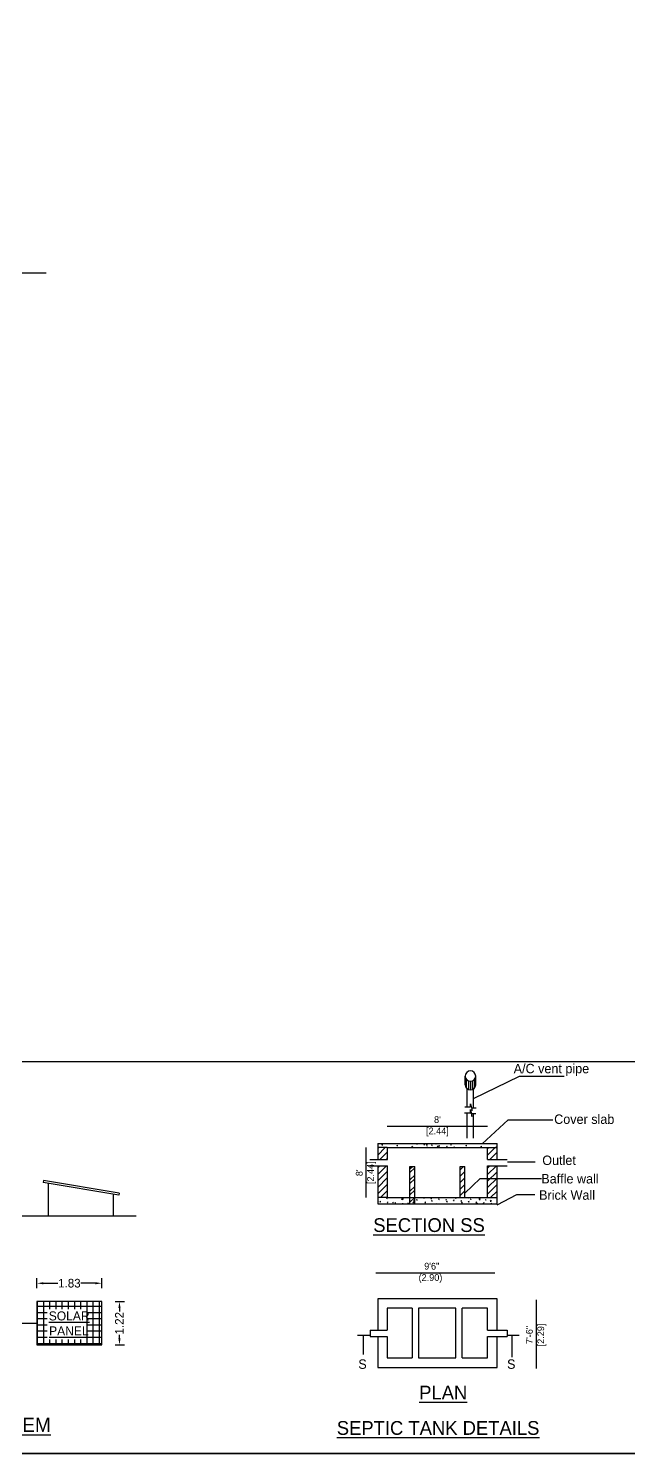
# Model space of a CAD drawing. Header units: metres. Extents: x 0 to 1012, y 0 to 496.
# Drawn here: x 862.8 to 904, y 152.8 to 250.7 of the extents above; entities that cross this region are included whole.
import ezdxf

# ---------------------------------------------------------------- set-up
doc = ezdxf.new("R2010")
doc.units = ezdxf.units.M
doc.header["$LTSCALE"] = 3.5
doc.header["$MEASUREMENT"] = 0
doc.linetypes.add('PHANTOM2', pattern=[1.25, 0.625, -0.125, 0.125, -0.125, 0.125, -0.125])
doc.layers.get('0').update_dxf_attribs({"linetype": 'CONTINUOUS'})

msp = doc.modelspace()

# ---------------------------------------------------------------- linework, layer by layer
at = {"linetype": 'PHANTOM2'}
msp.add_line((822.65844, 233.89084), (864.00725, 233.89084), dxfattribs=at)
at = {"ltscale": 0.25}
for p, q in [((892.80206, 178.13298), (892.80206, 178.72937)), ((892.87389, 178.51388), (892.87389, 177.91749)), ((893.01755, 178.40021), (893.01755, 177.80382)), ((893.16121, 178.37022), (893.16121, 177.77383)), ((893.30487, 178.40021), (893.30487, 177.80382)), ((893.44853, 178.51388), (893.44853, 177.91749)), ((893.52036, 178.13298), (893.52036, 178.72937)), ((892.94572, 176.59507), (892.94572, 177.84566)), ((893.3767, 176.54418), (893.3767, 177.84566)), ((892.75193, 176.20592), (893.15952, 176.20592)), ((892.76571, 176.60413), (893.17331, 176.60413)), ((892.94572, 174.47173), (892.94572, 176.20592)), ((893.15952, 176.20592), (893.15952, 176.42221)), ((893.15952, 176.42221), (893.26142, 175.95783)), ((893.17331, 176.60413), (893.17331, 176.82042)), ((893.17331, 176.82042), (893.2752, 176.35604)), ((893.26142, 176.15503), (893.53527, 176.15503)), ((893.26142, 175.95783), (893.26142, 176.15503)), ((893.2752, 176.55324), (893.54905, 176.55324)), ((893.2752, 176.35604), (893.2752, 176.55324)), ((893.3767, 174.47173), (893.3767, 176.15503)), ((886.79812, 174.10728), (886.79812, 172.99647)), ((886.79812, 174.10728), (894.9867, 174.10728)), ((887.44459, 173.81996), (886.79812, 173.81996)), ((887.44459, 173.81996), (887.44459, 172.99647)), ((887.44459, 173.81996), (894.34024, 173.81996)), ((894.34024, 172.99647), (894.34024, 173.81996)), ((894.34024, 173.81996), (894.9867, 173.81996)), ((894.9867, 172.99647), (894.9867, 174.10728)), ((886.25377, 172.99647), (887.45517, 172.99647)), ((886.25377, 172.56549), (887.45517, 172.56549)), ((886.79812, 172.56549), (886.79812, 169.95208)), ((887.44459, 172.56549), (887.44459, 170.38305)), ((889.00689, 172.52702), (889.33012, 172.52702)), ((889.00689, 169.95208), (889.00689, 172.52702)), ((889.33012, 169.95208), (889.33012, 172.52702)), ((892.45471, 172.52702), (892.77794, 172.52702)), ((892.45471, 170.38305), (892.45471, 172.52702)), ((892.77794, 170.38305), (892.77794, 172.52702)), ((894.32717, 172.99647), (895.67273, 172.99647)), ((894.32717, 172.56549), (895.67273, 172.56549)), ((894.34024, 170.38305), (894.34024, 172.56549)), ((894.9867, 169.95208), (894.9867, 172.56549)), ((897.61691, 172.80447), (895.69676, 172.80447)), ((887.44459, 170.38305), (886.79812, 170.38305)), ((887.44459, 170.38305), (894.34024, 170.38305)), ((894.34024, 170.38305), (894.9867, 170.38305)), ((886.79812, 169.95208), (894.9867, 169.95208)), ((889.00689, 169.95208), (889.33012, 169.95208)), ((894.9867, 163.43102), (886.79812, 163.43102)), ((886.79812, 163.43102), (886.79812, 161.27773)), ((894.9867, 161.27773), (894.9867, 163.43102)), ((889.1685, 162.78455), (887.44459, 162.78455)), ((887.44459, 162.78455), (887.44459, 161.27773)), ((889.1685, 162.78455), (889.1685, 159.37121)), ((892.16323, 162.78455), (889.59948, 162.78455)), ((889.59948, 162.78455), (889.59948, 159.37121)), ((892.16323, 159.37121), (892.16323, 162.78455)), ((894.34024, 162.78455), (892.59421, 162.78455)), ((892.59421, 159.37121), (892.59421, 162.78455)), ((894.34024, 161.27773), (894.34024, 162.78455)), ((885.40709, 160.94416), (886.26684, 160.94416)), ((885.78091, 160.95889), (885.78091, 159.60787)), ((886.26684, 161.27773), (886.26684, 160.84675)), ((886.26684, 161.27773), (887.44459, 161.27773)), ((886.26684, 160.84675), (887.44459, 160.84675)), ((886.79812, 160.84675), (886.79812, 158.72474)), ((887.44459, 160.84675), (887.44459, 159.37121)), ((894.34024, 161.27773), (895.6858, 161.27773)), ((894.34024, 159.37121), (894.34024, 160.84675)), ((894.34024, 160.84675), (895.6858, 160.84675)), ((894.9867, 158.72474), (894.9867, 160.84675)), ((895.6858, 161.27773), (895.6858, 160.84675)), ((895.6858, 160.94416), (896.49624, 160.94416)), ((895.99617, 160.91805), (895.99617, 159.41691)), ((886.79812, 158.72474), (894.9867, 158.72474)), ((887.44459, 159.37121), (889.1685, 159.37121)), ((889.59948, 159.37121), (892.16323, 159.37121)), ((892.59421, 159.37121), (894.34024, 159.37121))]:
    msp.add_line(p, q, dxfattribs=at)
at = {"ltscale": 0.5}
for p, q in [((893.3767, 177.17548), (896.52478, 178.71007)), ((896.52478, 178.71007), (899.59683, 178.71007)), ((887.44459, 175.27901), (894.34024, 175.27901)), ((885.98094, 173.81996), (885.98094, 170.38305)), ((886.65378, 165.21158), (894.84236, 165.21158)), ((897.66897, 163.35611), (897.66897, 158.64983))]:
    msp.add_line(p, q, dxfattribs=at)
at = {"linetype": 'Continuous', "ltscale": 0.5}
for p, q in [((893.96826, 174.08382), (895.75168, 175.724)), ((895.75168, 175.724), (898.81643, 175.724)), ((886.79812, 173.75055), (886.86753, 173.81996)), ((886.79812, 173.30612), (887.31196, 173.81996)), ((886.93289, 172.99647), (887.44459, 173.50817)), ((894.34024, 173.73747), (894.42273, 173.81996)), ((894.34024, 173.29304), (894.86715, 173.81996)), ((894.48809, 172.99647), (894.9867, 173.49509)), ((886.79812, 172.41728), (886.94634, 172.56549)), ((886.79812, 171.97286), (887.39076, 172.56549)), ((887.37732, 172.99647), (887.44459, 173.06375)), ((892.45471, 172.29636), (892.68537, 172.52702)), ((894.34024, 172.4042), (894.50153, 172.56549)), ((894.34024, 171.95977), (894.94596, 172.56549)), ((894.93251, 172.99647), (894.9867, 173.05066)), ((886.79812, 171.52843), (887.44459, 172.1749)), ((886.79812, 171.08401), (887.44459, 171.73048)), ((886.79812, 170.63959), (887.44459, 171.28605)), ((892.45471, 171.85194), (892.77794, 172.17517)), ((892.45471, 171.40751), (892.77794, 171.73075)), ((892.45471, 170.96309), (892.77794, 171.28632)), ((892.77794, 170.6781), (893.81746, 171.70049)), ((893.81746, 171.70049), (898.03532, 171.70049)), ((894.34024, 171.51535), (894.9867, 172.16182)), ((894.34024, 171.07093), (894.9867, 171.71739)), ((894.34024, 170.6265), (894.9867, 171.27297)), ((886.98602, 170.38305), (887.44459, 170.84163)), ((887.43044, 170.38305), (887.44459, 170.39721)), ((892.45471, 170.51867), (892.77794, 170.8419)), ((892.76352, 170.38305), (892.77794, 170.39748)), ((894.54121, 170.38305), (894.9867, 170.82855)), ((894.98563, 170.38305), (894.9867, 170.38412)), ((894.9867, 169.88338), (896.33819, 170.60329)), ((896.33819, 170.60329), (897.58608, 170.60329))]:
    msp.add_line(p, q, dxfattribs=at)
at = {"linetype": 'Continuous', "ltscale": 0.25}
for p, q in [((887.07774, 174.0109), (887.12803, 174.03021)), ((887.07774, 174.0109), (887.11347, 173.9868)), ((887.1135, 173.98679), (887.12806, 174.03019)), ((888.11002, 173.95337), (888.16032, 173.97268)), ((888.11002, 173.95337), (888.14575, 173.92927)), ((888.14578, 173.92926), (888.16034, 173.97267)), ((888.93693, 174.10728), (888.9765, 174.10382)), ((888.97653, 174.1038), (888.97588, 174.10728)), ((889.14231, 173.89585), (889.1926, 173.91515)), ((889.14231, 173.89585), (889.17804, 173.87175)), ((889.17807, 173.87173), (889.19263, 173.91514)), ((889.40406, 174.10728), (889.41505, 174.10557)), ((889.41508, 174.10556), (889.41488, 174.10728)), ((889.44877, 174.0625), (889.4834, 174.10377)), ((889.44877, 174.0625), (889.4917, 174.05874)), ((889.49173, 174.05873), (889.48343, 174.10375)), ((889.77585, 174.10728), (889.78157, 174.10342)), ((889.78159, 174.1034), (889.78289, 174.10728)), ((889.96397, 174.01742), (889.9986, 174.05869)), ((889.96397, 174.01742), (890.00691, 174.01367)), ((890.00694, 174.01365), (889.99863, 174.05868)), ((890.11777, 173.99659), (890.17371, 174.0549)), ((890.11777, 173.99659), (890.18165, 173.98668)), ((890.18168, 173.98666), (890.17374, 174.05488)), ((890.17459, 173.83832), (890.22489, 173.85762)), ((890.17459, 173.83832), (890.20181, 173.81996)), ((890.21228, 173.81996), (890.22491, 173.85761)), ((890.47918, 173.97235), (890.51381, 174.01362)), ((890.47918, 173.97235), (890.52211, 173.96859)), ((890.52214, 173.96858), (890.51384, 174.0136)), ((890.77812, 174.06999), (890.82842, 174.0893)), ((890.77812, 174.06999), (890.81385, 174.04589)), ((890.81388, 174.04588), (890.82844, 174.08928)), ((890.88436, 173.8777), (890.94031, 173.93601)), ((890.88436, 173.8777), (890.94825, 173.86779)), ((890.94827, 173.86777), (890.94034, 173.93599)), ((890.99439, 173.92727), (891.02901, 173.96854)), ((890.99439, 173.92727), (891.03732, 173.92352)), ((891.03735, 173.9235), (891.02904, 173.96853)), ((891.50959, 173.8822), (891.54422, 173.92347)), ((891.50959, 173.8822), (891.55253, 173.87844)), ((891.55255, 173.87843), (891.54425, 173.92345)), ((891.81041, 174.01246), (891.8607, 174.03177)), ((891.81041, 174.01246), (891.84614, 173.98837)), ((891.84616, 173.98835), (891.86073, 174.03176)), ((892.0248, 173.83712), (892.05943, 173.87839)), ((892.0248, 173.83712), (892.06773, 173.83337)), ((892.06776, 173.83335), (892.05945, 173.87838)), ((892.56342, 173.81996), (892.57463, 173.83332)), ((892.57712, 173.81996), (892.57466, 173.8333)), ((892.84269, 173.95494), (892.89299, 173.97424)), ((892.84269, 173.95494), (892.87842, 173.93084)), ((892.87845, 173.93082), (892.89301, 173.97423)), ((893.87498, 173.89741), (893.92527, 173.91672)), ((893.87498, 173.89741), (893.91071, 173.87331)), ((893.91073, 173.87329), (893.9253, 173.9167)), ((894.51084, 174.10728), (894.51424, 174.10498)), ((894.51426, 174.10497), (894.51504, 174.10728)), ((894.62211, 174.10184), (894.62733, 174.10728)), ((894.62211, 174.10184), (894.68599, 174.09193)), ((894.68602, 174.09191), (894.68423, 174.10728)), ((894.90726, 173.83988), (894.95756, 173.85919)), ((894.90726, 173.83988), (894.9368, 173.81996)), ((894.94443, 173.81996), (894.95758, 173.85917)), ((889.00689, 172.35595), (889.17796, 172.52702)), ((889.00689, 172.10199), (889.33012, 172.42523)), ((889.00689, 171.59408), (889.33012, 171.91731)), ((889.00689, 171.34012), (889.33012, 171.66336)), ((887.39458, 170.3392), (887.44488, 170.35851)), ((887.39458, 170.3392), (887.43031, 170.3151)), ((887.43034, 170.31509), (887.4449, 170.35849)), ((888.42687, 170.28167), (888.47716, 170.30098)), ((888.42687, 170.28167), (888.4626, 170.25757)), ((888.46262, 170.25756), (888.47719, 170.30097)), ((888.4846, 170.27516), (888.54055, 170.33347)), ((888.4846, 170.27516), (888.54848, 170.26525)), ((888.5485, 170.26524), (888.54057, 170.33346)), ((889.00689, 170.83221), (889.33012, 171.15545)), ((889.00689, 170.57826), (889.33012, 170.90149)), ((889.00689, 170.07034), (889.33012, 170.39358)), ((889.93021, 170.35668), (889.95234, 170.38305)), ((889.93021, 170.35668), (889.97314, 170.35293)), ((889.97317, 170.35291), (889.96761, 170.38305)), ((890.44542, 170.31161), (890.48004, 170.35288)), ((890.44542, 170.31161), (890.48835, 170.30785)), ((890.48837, 170.30784), (890.48007, 170.35286)), ((890.96062, 170.26653), (890.99525, 170.3078)), ((890.96062, 170.26653), (891.00355, 170.26278)), ((891.00358, 170.26276), (890.99527, 170.30779)), ((891.11756, 170.38305), (891.1307, 170.37419)), ((891.13072, 170.37418), (891.1337, 170.38305)), ((891.47583, 170.22146), (891.51045, 170.26273)), ((891.51878, 170.21769), (891.51048, 170.26271)), ((892.12725, 170.34077), (892.17755, 170.36007)), ((892.12725, 170.34077), (892.16298, 170.31667)), ((892.163, 170.31665), (892.17757, 170.36006)), ((892.98894, 170.38041), (892.99148, 170.38305)), ((892.98894, 170.38041), (893.05282, 170.3705)), ((893.05285, 170.37048), (893.05138, 170.38305)), ((893.15954, 170.28324), (893.20983, 170.30255)), ((893.15954, 170.28324), (893.19527, 170.25914)), ((893.19529, 170.25912), (893.20985, 170.30253)), ((893.75554, 170.26152), (893.81148, 170.31983)), ((893.75554, 170.26152), (893.81942, 170.25161)), ((893.81944, 170.25159), (893.81151, 170.31981)), ((886.79812, 170.11024), (886.84135, 170.12683)), ((886.79812, 170.10276), (886.82678, 170.08343)), ((886.82681, 170.08342), (886.84137, 170.12682)), ((886.93864, 170.08683), (886.97327, 170.1281)), ((886.93864, 170.08683), (886.98158, 170.08308)), ((886.9816, 170.08307), (886.97329, 170.12809)), ((887.45385, 170.04176), (887.48848, 170.08303)), ((887.45385, 170.04176), (887.49678, 170.038)), ((887.4968, 170.03799), (887.4885, 170.08302)), ((887.82334, 170.05), (887.87363, 170.06931)), ((887.82334, 170.05), (887.85907, 170.0259)), ((887.85909, 170.02589), (887.87366, 170.06929)), ((887.96905, 169.99669), (888.00368, 170.03795)), ((887.96905, 169.99669), (888.01199, 169.99293)), ((888.01201, 169.99292), (888.0037, 170.03794)), ((888.48465, 169.95208), (888.51889, 169.99288)), ((888.52643, 169.95208), (888.51891, 169.99287)), ((888.85562, 169.99247), (888.90592, 170.01178)), ((888.85562, 169.99247), (888.89135, 169.96837)), ((888.89138, 169.96836), (888.90594, 170.01177)), ((889.2144, 170.02391), (889.33012, 170.13962)), ((889.25119, 170.15627), (889.30714, 170.21458)), ((889.25119, 170.15627), (889.31508, 170.14636)), ((889.3151, 170.14635), (889.30716, 170.21456)), ((889.45915, 170.22415), (889.50945, 170.24345)), ((889.45915, 170.22415), (889.49488, 170.20005)), ((889.49491, 170.20003), (889.50947, 170.24344)), ((889.93253, 169.95208), (889.9382, 169.95425)), ((889.9375, 169.95208), (889.93823, 169.95424)), ((890.01779, 170.03738), (890.07374, 170.09569)), ((890.01779, 170.03738), (890.08167, 170.02747)), ((890.0817, 170.02745), (890.07376, 170.09567)), ((890.49144, 170.16662), (890.54173, 170.18593)), ((890.49144, 170.16662), (890.52717, 170.14252)), ((890.52719, 170.14251), (890.54175, 170.18591)), ((890.81661, 169.95208), (890.84033, 169.9768)), ((890.84323, 169.95208), (890.84035, 169.97678)), ((891.47583, 170.22146), (891.51876, 170.2177)), ((891.52372, 170.10909), (891.57402, 170.1284)), ((891.52372, 170.10909), (891.55945, 170.08499)), ((891.55948, 170.08498), (891.57404, 170.12838)), ((891.99103, 170.17639), (892.02566, 170.21765)), ((891.99103, 170.17639), (892.03397, 170.17263)), ((892.03399, 170.17261), (892.02568, 170.21764)), ((892.50624, 170.13131), (892.54087, 170.17258)), ((892.50624, 170.13131), (892.54917, 170.12755)), ((892.54919, 170.12754), (892.54089, 170.17256)), ((892.55601, 170.05157), (892.6063, 170.07087)), ((892.55601, 170.05157), (892.59174, 170.02747)), ((892.59176, 170.02745), (892.60632, 170.07086)), ((893.02144, 170.08624), (893.05607, 170.1275)), ((893.02144, 170.08624), (893.06438, 170.08248)), ((893.0644, 170.08246), (893.05609, 170.12749)), ((893.53665, 170.04116), (893.57128, 170.08243)), ((893.53665, 170.04116), (893.57958, 170.03741)), ((893.5796, 170.03739), (893.5713, 170.08241)), ((893.58829, 169.99404), (893.63859, 170.01335)), ((893.58829, 169.99404), (893.62402, 169.96994)), ((893.62405, 169.96992), (893.63861, 170.01333)), ((894.05185, 169.99609), (894.08648, 170.03736)), ((894.05185, 169.99609), (894.09479, 169.99233)), ((894.09481, 169.99231), (894.0865, 170.03734)), ((894.19182, 170.22571), (894.24212, 170.24502)), ((894.19182, 170.22571), (894.22755, 170.20161)), ((894.22757, 170.2016), (894.24214, 170.245)), ((894.52213, 170.14263), (894.57808, 170.20093)), ((894.52213, 170.14263), (894.58601, 170.13272)), ((894.56795, 169.95208), (894.60169, 169.99228)), ((894.58604, 170.1327), (894.5781, 170.20092)), ((894.60912, 169.95208), (894.60171, 169.99226)), ((894.66112, 169.95208), (894.67087, 169.95582)), ((894.66964, 169.95208), (894.67089, 169.9558))]:
    msp.add_line(p, q, dxfattribs=at)
for p, q in [((863.83821, 171.54602), (863.81788, 171.42405)), ((869.00115, 170.56017), (863.81788, 171.42405)), ((869.02148, 170.68214), (863.83821, 171.54602)), ((864.18379, 169.13734), (864.18379, 171.36306)), ((868.63525, 169.13734), (868.63525, 170.62115)), ((869.02148, 170.68214), (869.00115, 170.56017)), ((857.38111, 169.13734), (870.19008, 169.13734)), ((863.38689, 164.17112), (863.38689, 164.85537)), ((863.83204, 164.49926), (864.81759, 164.49926)), ((867.3932, 164.49926), (866.40764, 164.49926)), ((867.83834, 164.17112), (867.83834, 164.85537)), ((867.83834, 163.24373), (863.38689, 163.24373)), ((863.38689, 163.24373), (863.38689, 160.2761)), ((867.83834, 160.2761), (867.83834, 163.24373)), ((868.76573, 163.24373), (869.40753, 163.24373)), ((869.05141, 162.79859), (869.05141, 162.55312)), ((860.62508, 161.75992), (863.38689, 161.75992)), ((869.05141, 160.72124), (869.05141, 160.96671)), ((863.38689, 160.2761), (867.83834, 160.2761)), ((868.76573, 160.2761), (869.40753, 160.2761))]:
    msp.add_line(p, q)
at = {"linetype": 'Continuous'}
for p, q in [((867.83834, 162.89927), (863.38689, 162.89927)), ((864.0891, 162.47422), (863.38689, 162.47422)), ((863.42535, 160.2761), (863.42535, 163.24373)), ((863.8504, 160.2761), (863.8504, 163.24373)), ((864.27545, 162.72284), (864.27545, 163.24373)), ((864.70051, 162.72284), (864.70051, 163.24373)), ((865.12556, 162.72284), (865.12556, 163.24373)), ((865.55061, 162.72284), (865.55061, 163.24373)), ((865.97566, 162.72284), (865.97566, 163.24373)), ((866.40071, 162.72284), (866.40071, 163.24373)), ((867.83834, 162.47422), (866.80083, 162.47422)), ((866.82577, 160.2761), (866.82577, 163.24373)), ((867.25082, 160.2761), (867.25082, 163.24373)), ((867.67587, 160.2761), (867.67587, 163.24373)), ((864.0891, 162.04917), (863.38689, 162.04917)), ((864.0891, 161.62412), (863.38689, 161.62412)), ((867.83834, 162.04917), (866.80083, 162.04917)), ((867.83834, 161.62412), (866.80083, 161.62412)), ((864.0891, 161.19906), (863.38689, 161.19906)), ((864.0891, 160.77401), (863.38689, 160.77401)), ((864.27545, 160.2761), (864.27545, 160.63041)), ((864.70051, 160.2761), (864.70051, 160.63041)), ((865.12556, 160.2761), (865.12556, 160.63041)), ((865.55061, 160.2761), (865.55061, 160.63041)), ((865.97566, 160.2761), (865.97566, 160.63041)), ((866.40071, 160.2761), (866.40071, 160.63041)), ((867.83834, 161.19906), (866.80083, 161.19906)), ((867.83834, 160.77401), (866.80083, 160.77401)), ((867.83834, 160.34896), (863.38689, 160.34896))]:
    msp.add_line(p, q, dxfattribs=at)
for points in [[(946.76772, 152.80989), (620.11287, 152.80989), (620.11287, 358.90797), (946.76772, 358.90797)], [(905.05926, 179.70766), (708.13016, 179.70365), (708.26466, 152.80989), (905.02846, 152.80989)]]:
    msp.add_lwpolyline(points, close=True)
at = {"ltscale": 0.25}
for centre, major_axis, start_param, end_param in [((893.16121, 178.72937), (-0.25396, 0.25396), 3.92699082, 7.06858347), ((893.16121, 178.72937), (0.25396, 0.25396), 2.35619449, 5.49778714), ((893.16121, 178.13298), (0.25396, 0.25396), 2.35619449, 5.49778714)]:
    msp.add_ellipse(centre, major_axis=major_axis, ratio=1, start_param=start_param, end_param=end_param, dxfattribs=at)
for points in [[(897.61691, 172.80882), (897.64302, 172.80447), (897.61691, 172.80011)], [(895.99182, 160.91805), (895.99617, 160.94416), (896.00052, 160.91805)]]:
    msp.add_solid(points, dxfattribs=at)
for points in [[(863.83204, 164.57345), (863.83204, 164.42506), (863.38689, 164.49926)], [(867.3932, 164.57345), (867.3932, 164.42506), (867.83834, 164.49926)], [(868.97722, 162.79859), (869.1256, 162.79859), (869.05141, 163.24373)], [(868.97722, 160.72124), (869.1256, 160.72124), (869.05141, 160.2761)]]:
    msp.add_solid(points)

# ---------------------------------------------------------------- texts
for s, height, p in [('A/C vent pipe', 0.6464668, (896.12811, 178.91958)), ('Cover slab', 0.646467, (898.9115, 175.44304)), ('Outlet', 0.646467, (898.09486, 172.62089)), ('Baffle wall', 0.6464668, (898.02719, 171.35353)), ('Brick Wall', 0.646467, (897.87745, 170.23331)), ('%%USECTION SS', 0.9460376, (886.4839, 168.02063)), ('1.83', 0.593527, (864.84047, 164.20871)), ('%%USOLAR', 0.618258, (864.19631, 161.94868)), ('%%UPANEL', 0.618258, (864.22043, 160.91825)), ('S', 0.64647, (885.45811, 158.62496)), ('S', 0.64647, (895.67458, 158.62496)), ('%%UPLAN', 0.946038, (889.6385, 156.52029)), ('%%USOLAR SYSTEM', 0.9722498, (854.21518, 154.29408)), ('%%USEPTIC TANK DETAILS', 0.9460376, (883.97905, 154.09086))]:
    msp.add_text(s, height=height).set_placement(p)
msp.add_text('1.22', height=0.593527, rotation=90).set_placement((869.34281, 160.98391))
at = {"ltscale": 0.5, "char_height": 0.466903, "attachment_point": 5}
for s, insert in [("\\A1;8'\\P[2.44]", (890.89241, 175.27901)), ('\\A1; 9\'6"\\P(2.90)', (890.41467, 165.21257))]:
    msp.add_mtext(s, dxfattribs=dict(at, insert=insert))
at = {"ltscale": 0.5, "char_height": 0.466903, "attachment_point": 5, "rotation": 90}
for s, insert in [("\\A1;8'\\P[2.44]", (885.98094, 172.08852)), ('\\A1;7\'-6"\\P[2.29]', (897.66897, 160.94799))]:
    msp.add_mtext(s, dxfattribs=dict(at, insert=insert))

doc.saveas('drawing.dxf')
